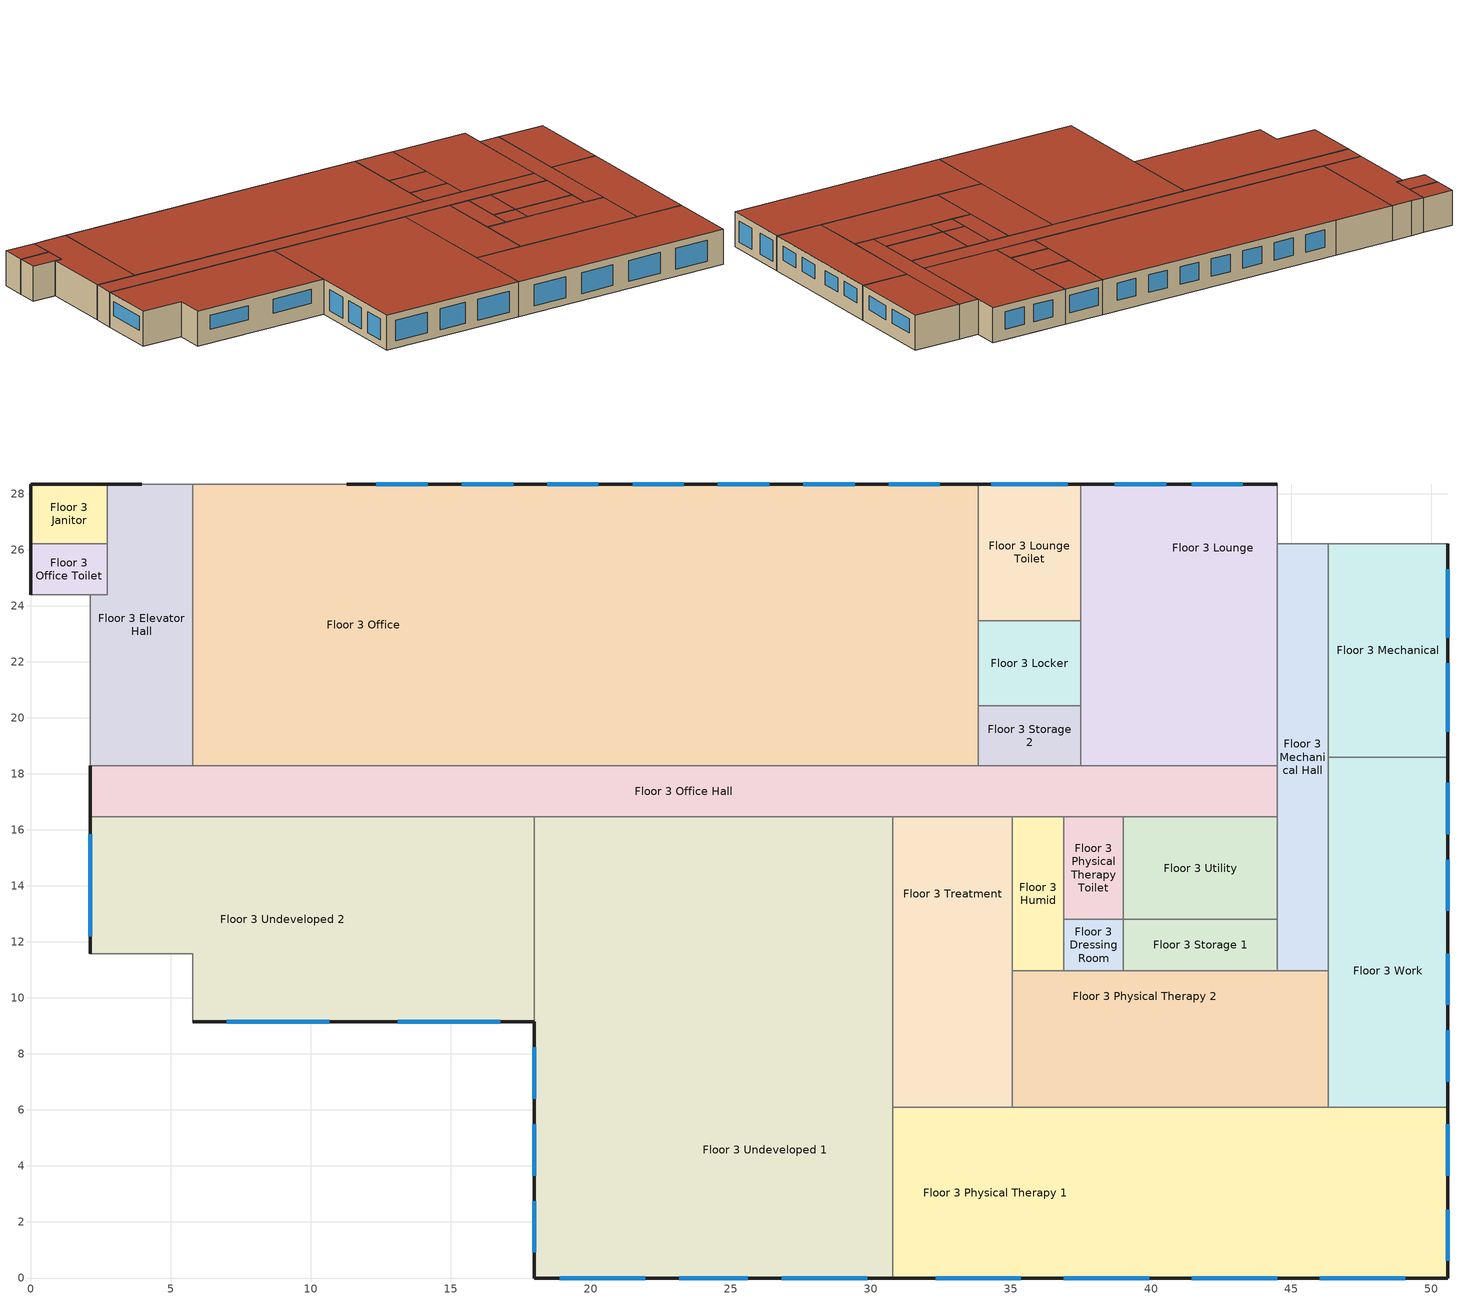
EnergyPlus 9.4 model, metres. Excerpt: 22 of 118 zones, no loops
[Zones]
Floor 3 Janitor
 floor to Floor 2 Janitor (int_slab_floor): 2.74,28.35 2.74,26.21 0,26.21 0,28.35 z6.1
 wall outside (nonres_ext_wall): 2.74,28.35 0,28.35 0,26.21 z6.1:9.14
 wall to Floor 3 Office Toilet (int_wall): 0,26.21 2.74,26.21 z6.1:9.14
 wall to Floor 3 Elevator Hall (int_wall): 2.74,26.21 2.74,28.35 z6.1:9.14
 roof outside (nonres_roof): 2.74,26.21 2.74,28.35 0,28.35 0,26.21 z9.14
Floor 3 Mechanical
 floor to Floor 2 Exam 5 (int_slab_floor): 50.6,26.21 50.6,18.59 46.33,18.59 46.33,26.21 z6.1
 wall outside (nonres_ext_wall): 50.6,18.59 50.6,26.21 z6.1:9.14
 wall to Floor 3 Work (int_wall): 46.33,18.59 50.6,18.59 z6.1:9.14
 wall to NE Stair (int_wall): 50.6,26.21 46.33,26.21 z6.1:9.14
 wall to Floor 3 Mechanical Hall (int_wall): 46.33,26.21 46.33,18.59 z6.1:9.14
 window (Window_U_0.40_SHGC_0.38): 50.6,19.51 50.6,21.95 / 50.6,22.86 50.6,25.3 z7.32:8.53
 roof outside (nonres_roof): 50.6,18.59 50.6,26.21 46.33,26.21 46.33,18.59 z9.14
Floor 3 Undeveloped 2
 floor to Floor 2 Reception Hall (int_slab_floor): 15.85,9.14 15.85,10.97 17.98,10.97 17.98,9.14 z6.1
 floor to Floor 2 Reception (int_slab_floor): 2.13,16.46 15.85,16.46 15.85,9.14 5.79,9.14 5.79,11.58 2.13,11.58 z6.1
 floor to Floor 2 Reception Toilet (int_slab_floor): 17.98,16.46 17.98,10.97 15.85,10.97 15.85,16.46 z6.1
 wall outside (nonres_ext_wall): 5.79,9.14 17.98,9.14 / 2.13,16.46 2.13,11.58 z6.1:9.14
 wall to Floor 3 Undeveloped 1 (int_wall): 17.98,9.14 17.98,16.46 z6.1:9.14
 wall to Floor 3 Office Hall (int_wall): 17.98,16.46 2.13,16.46 z6.1:9.14
 wall to SW Stair (int_wall): 2.13,11.58 5.79,11.58 5.79,9.14 z6.1:9.14
 window (Window_U_0.40_SHGC_0.38): 2.13,15.85 2.13,12.19 / 7.01,9.14 10.67,9.14 / 13.11,9.14 16.76,9.14 z7.32:8.53
 roof outside (nonres_roof): 2.13,16.46 2.13,11.58 5.79,11.58 5.79,9.14 17.98,9.14 17.98,16.46 z9.14
Floor 3 Physical Therapy 2
 floor to Floor 2 Dictation (int_slab_floor): 39.93,6.1 39.93,9.14 42.06,9.14 42.06,6.1 z6.1
 floor to Floor 2 Exam 3 (int_slab_floor): 35.05,6.1 35.05,9.14 38.1,9.14 38.1,6.1 z6.1
 floor to Floor 2 Reception Hall (int_slab_floor): 44.5,10.97 44.5,9.14 35.05,9.14 35.05,10.97 z6.1
 floor to Floor 2 Lounge (int_slab_floor): 42.06,6.1 42.06,9.14 44.5,9.14 44.5,6.1 z6.1
 floor to Floor 2 Exam Hall 3 (int_slab_floor): 38.1,6.1 38.1,9.14 39.93,9.14 39.93,6.1 z6.1
 floor to Floor 2 Office Hall (int_slab_floor): 44.5,6.1 44.5,10.97 46.33,10.97 46.33,6.1 z6.1
 wall to Floor 3 Mechanical Hall (int_wall): 46.33,10.97 44.5,10.97 z6.1:9.14
 wall to Floor 3 Work (int_wall): 46.33,6.1 46.33,10.97 z6.1:9.14
 wall to Floor 3 Treatment (int_wall): 35.05,10.97 35.05,6.1 z6.1:9.14
 wall to Floor 3 Humid (int_wall): 36.88,10.97 35.05,10.97 z6.1:9.14
 wall to Floor 3 Physical Therapy 1 (int_wall): 35.05,6.1 46.33,6.1 z6.1:9.14
 wall to Floor 3 Storage 1 (int_wall): 44.5,10.97 39.01,10.97 z6.1:9.14
 wall to Floor 3 Dressing Room (int_wall): 39.01,10.97 36.88,10.97 z6.1:9.14
 roof outside (nonres_roof): 35.05,6.1 46.33,6.1 46.33,10.97 35.05,10.97 z9.14
Floor 3 Storage 2
 floor to Floor 2 Exam 7 (int_slab_floor): 33.83,18.29 33.83,20.42 37.49,20.42 37.49,18.29 z6.1
 wall to Floor 3 Locker (int_wall): 37.49,20.42 33.83,20.42 z6.1:9.14
 wall to Floor 3 Lounge (int_wall): 37.49,18.29 37.49,20.42 z6.1:9.14
 wall to Floor 3 Office Hall (int_wall): 33.83,18.29 37.49,18.29 z6.1:9.14
 wall to Floor 3 Office (int_wall): 33.83,20.42 33.83,18.29 z6.1:9.14
 roof outside (nonres_roof): 33.83,20.42 33.83,18.29 37.49,18.29 37.49,20.42 z9.14
Floor 3 Treatment
 floor to Floor 2 Exam 3 (int_slab_floor): 30.78,6.1 30.78,9.14 35.05,9.14 35.05,6.1 z6.1
 floor to Floor 2 X-Ray (int_slab_floor): 35.05,16.46 35.05,10.97 30.78,10.97 30.78,16.46 z6.1
 floor to Floor 2 Reception Hall (int_slab_floor): 30.78,10.97 35.05,10.97 35.05,9.14 30.78,9.14 z6.1
 wall to Floor 3 Undeveloped 1 (int_wall): 30.78,16.46 30.78,6.1 z6.1:9.14
 wall to Floor 3 Physical Therapy 1 (int_wall): 30.78,6.1 35.05,6.1 z6.1:9.14
 wall to Floor 3 Office Hall (int_wall): 35.05,16.46 30.78,16.46 z6.1:9.14
 wall to Floor 3 Humid (int_wall): 35.05,10.97 35.05,16.46 z6.1:9.14
 roof outside (nonres_roof): 30.78,6.1 35.05,6.1 35.05,16.46 30.78,16.46 z9.14
Floor 3 Utility
 floor to Floor 2 Scheduling 1 (int_slab_floor): 44.5,16.46 44.5,12.8 39.01,12.8 39.01,16.46 z6.1
 wall to Floor 3 Physical Therapy Toilet (int_wall): 39.01,16.46 39.01,12.8 z6.1:9.14
 wall to Floor 3 Office Hall (int_wall): 44.5,16.46 39.01,16.46 z6.1:9.14
 wall to Floor 3 Storage 1 (int_wall): 39.01,12.8 44.5,12.8 z6.1:9.14
 wall to Floor 3 Mechanical Hall (int_wall): 44.5,12.8 44.5,16.46 z6.1:9.14
 roof outside (nonres_roof): 44.5,12.8 44.5,16.46 39.01,16.46 39.01,12.8 z9.14
Floor 3 Mechanical Hall
 floor to Floor 2 Office Hall (int_slab_floor): 46.33,10.97 44.5,10.97 44.5,26.21 46.33,26.21 z6.1
 wall to Floor 3 Office Hall (int_wall): 44.5,18.29 44.5,16.46 z6.1:9.14
 wall to Floor 3 Storage 1 (int_wall): 44.5,12.8 44.5,10.97 z6.1:9.14
 wall to Floor 3 Lounge (int_wall): 44.5,26.21 44.5,18.29 z6.1:9.14
 wall to Floor 3 Work (int_wall): 46.33,10.97 46.33,18.59 z6.1:9.14
 wall to NE Stair (int_wall): 46.33,26.21 44.5,26.21 z6.1:9.14
 roof outside (nonres_roof): 46.33,10.97 46.33,26.21 44.5,26.21 44.5,10.97 z9.14
Floor 3 Office Hall
 floor to Floor 2 Work Hall (int_slab_floor): 2.13,18.29 44.5,18.29 44.5,16.46 2.13,16.46 z6.1
 wall outside (nonres_ext_wall): 2.13,18.29 2.13,16.46 z6.1:9.14
 wall to Floor 3 Elevator Hall (int_wall): 5.79,18.29 2.13,18.29 z6.1:9.14
 wall to Floor 3 Undeveloped 1 (int_wall): 17.98,16.46 30.78,16.46 z6.1:9.14
 wall to Floor 3 Physical Therapy Toilet (int_wall): 36.88,16.46 39.01,16.46 z6.1:9.14
 wall to Floor 3 Lounge (int_wall): 44.5,18.29 37.49,18.29 z6.1:9.14
 wall to Floor 3 Office (int_wall): 33.83,18.29 5.79,18.29 z6.1:9.14
 wall to Floor 3 Humid (int_wall): 35.05,16.46 36.88,16.46 z6.1:9.14
 roof outside (nonres_roof): 44.5,18.29 2.13,18.29 2.13,16.46 44.5,16.46 z9.14
Floor 3 Lounge
 floor to Floor 2 Nurse Station 1 (int_slab_floor): 39.93,18.29 39.93,21.34 44.5,21.34 44.5,18.29 z6.1
 floor to Floor 2 Exam Hall 4 (int_slab_floor): 39.93,18.29 38.1,18.29 38.1,28.35 39.93,28.35 z6.1
 floor to Floor 2 Exam 7 (int_slab_floor): 38.1,18.29 37.49,18.29 37.49,28.35 38.1,28.35 z6.1
 floor to Floor 2 Storage 2 (int_slab_floor): 44.5,23.77 44.5,21.34 39.93,21.34 39.93,23.77 z6.1
 floor to Floor 2 Exam 6 (int_slab_floor): 44.5,23.77 39.93,23.77 39.93,28.35 44.5,28.35 z6.1
 wall outside (nonres_ext_wall): 44.5,28.35 37.49,28.35 z6.1:9.14
 wall to Floor 3 Lounge Toilet (int_wall): 37.49,28.35 37.49,23.47 z6.1:9.14
 wall to Floor 3 Locker (int_wall): 37.49,23.47 37.49,20.42 z6.1:9.14
 wall to NE Stair (int_wall): 44.5,26.21 44.5,28.35 z6.1:9.14
 window (Window_U_0.40_SHGC_0.38): 43.28,28.35 41.45,28.35 / 40.54,28.35 38.71,28.35 z7.01:8.53
 roof outside (nonres_roof): 44.5,28.35 37.49,28.35 37.49,18.29 44.5,18.29 z9.14
Floor 3 Physical Therapy 1
 floor to Floor 2 Exam Hall 3 (int_slab_floor): 39.93,0 38.1,0 38.1,6.1 39.93,6.1 z6.1
 floor to Floor 2 Exam 3 (int_slab_floor): 30.78,6.1 38.1,6.1 38.1,0 30.78,0 z6.1
 floor to Floor 2 Office (int_slab_floor): 50.6,3.66 46.33,3.66 46.33,6.1 50.6,6.1 z6.1
 floor to Floor 2 Office Hall (int_slab_floor): 46.33,3.66 44.5,3.66 44.5,6.1 46.33,6.1 z6.1
 floor to Floor 2 Storage 1 (int_slab_floor): 42.06,3.66 39.93,3.66 39.93,6.1 42.06,6.1 z6.1
 floor to Floor 2 Conference Toilet (int_slab_floor): 44.5,3.66 42.06,3.66 42.06,6.1 44.5,6.1 z6.1
 floor to Floor 2 Conference (int_slab_floor): 50.6,0 42.06,0 42.06,3.66 50.6,3.66 z6.1
 floor to Floor 2 Exam 4 (int_slab_floor): 42.06,0 39.93,0 39.93,3.66 42.06,3.66 z6.1
 wall outside (nonres_ext_wall): 30.78,0 50.6,0 50.6,6.1 z6.1:9.14
 wall to Floor 3 Undeveloped 1 (int_wall): 30.78,6.1 30.78,0 z6.1:9.14
 wall to Floor 3 Work (int_wall): 50.6,6.1 46.33,6.1 z6.1:9.14
 window (Window_U_0.40_SHGC_0.38): 36.88,0 39.93,0 / 32.31,0 35.36,0 / 50.6,0.61 50.6,2.44 / 46.02,0 49.07,0 / 41.45,0 44.5,0 / 50.6,3.66 50.6,5.49 z6.71:8.53
 roof outside (nonres_roof): 30.78,6.1 30.78,0 50.6,0 50.6,6.1 z9.14
Floor 3 Work
 floor to Floor 2 Office (int_slab_floor): 46.33,6.1 46.33,15.85 50.6,15.85 50.6,6.1 z6.1
 floor to Floor 2 Utility (int_slab_floor): 50.6,18.59 50.6,15.85 46.33,15.85 46.33,18.59 z6.1
 wall outside (nonres_ext_wall): 50.6,6.1 50.6,18.59 z6.1:9.14
 window (Window_U_0.40_SHGC_0.38): 50.6,15.85 50.6,17.68 / 50.6,13.11 50.6,14.94 / 50.6,9.75 50.6,11.58 / 50.6,7.01 50.6,8.84 z7.32:8.53
 roof outside (nonres_roof): 46.33,6.1 50.6,6.1 50.6,18.59 46.33,18.59 z9.14
Floor 3 Undeveloped 1
 floor to Floor 2 Scheduling 2 (int_slab_floor): 17.98,16.46 23.77,16.46 23.77,10.97 17.98,10.97 z6.1
 floor to Floor 2 Exam 2 (int_slab_floor): 23.47,0 23.47,9.14 28.96,9.14 28.96,0 z6.1
 floor to Floor 2 Reception Hall (int_slab_floor): 30.78,10.97 30.78,9.14 17.98,9.14 17.98,10.97 z6.1
 floor to Floor 2 Exam Hall 2 (int_slab_floor): 28.96,0 28.96,9.14 30.78,9.14 30.78,0 z6.1
 floor to Floor 2 Exam Hall 1 (int_slab_floor): 21.64,0 21.64,9.14 23.47,9.14 23.47,0 z6.1
 floor to Floor 2 X-Ray (int_slab_floor): 30.78,10.97 23.77,10.97 23.77,16.46 30.78,16.46 z6.1
 floor to Floor 2 Exam 1 (int_slab_floor): 17.98,0 17.98,9.14 21.64,9.14 21.64,0 z6.1
 wall outside (nonres_ext_wall): 17.98,9.14 17.98,0 30.78,0 z6.1:9.14
 window (Window_U_0.40_SHGC_0.38): 17.98,5.49 17.98,3.66 / 23.16,0 25.6,0 / 18.9,0 21.95,0 / 17.98,8.23 17.98,6.4 / 26.82,0 29.87,0 / 17.98,2.74 17.98,0.91 z6.71:8.53
 roof outside (nonres_roof): 30.78,0 30.78,16.46 17.98,16.46 17.98,0 z9.14
Floor 3 Office
 floor to Floor 2 Exam 8 (int_slab_floor): 28.96,28.35 28.96,23.77 23.47,23.77 23.47,28.35 z6.1
 floor to Floor 2 Storage 3 (int_slab_floor): 28.96,23.77 28.96,21.34 23.47,21.34 23.47,23.77 z6.1
 floor to Floor 2 Work (int_slab_floor): 17.98,28.35 17.98,18.29 5.79,18.29 5.79,28.35 z6.1
 floor to Floor 2 Exam Hall 5 (int_slab_floor): 30.78,18.29 28.96,18.29 28.96,28.35 30.78,28.35 z6.1
 floor to Floor 2 Exam 7 (int_slab_floor): 33.83,18.29 30.78,18.29 30.78,28.35 33.83,28.35 z6.1
 floor to Floor 2 Exam 9 (int_slab_floor): 21.64,18.29 17.98,18.29 17.98,28.35 21.64,28.35 z6.1
 floor to Floor 2 Nurse Station 2 (int_slab_floor): 28.96,18.29 23.47,18.29 23.47,21.34 28.96,21.34 z6.1
 floor to Floor 2 Exam Hall 6 (int_slab_floor): 23.47,28.35 23.47,18.29 21.64,18.29 21.64,28.35 z6.1
 wall outside (nonres_ext_wall): 33.83,28.35 11.28,28.35 z6.1:9.14
 wall to NW Stair (int_wall): 11.28,28.35 5.79,28.35 z6.1:9.14
 wall to Floor 3 Locker (int_wall): 33.83,20.42 33.83,23.47 z6.1:9.14
 wall to Floor 3 Elevator Hall (int_wall): 5.79,28.35 5.79,18.29 z6.1:9.14
 wall to Floor 3 Lounge Toilet (int_wall): 33.83,23.47 33.83,28.35 z6.1:9.14
 window (Window_U_0.40_SHGC_0.38): 26.37,28.35 24.54,28.35 / 17.22,28.35 15.39,28.35 / 14.17,28.35 12.34,28.35 / 29.41,28.35 27.58,28.35 / 32.46,28.35 30.63,28.35 / 20.27,28.35 18.44,28.35 / 23.32,28.35 21.49,28.35 z7.01:8.53
 roof outside (nonres_roof): 5.79,28.35 5.79,18.29 33.83,18.29 33.83,28.35 z9.14
Floor 3 Elevator Hall
 floor to Floor 2 Work (int_slab_floor): 2.74,28.35 5.79,28.35 5.79,18.29 2.13,18.29 2.13,24.38 2.74,24.38 z6.1
 wall outside (nonres_ext_wall): 3.96,28.35 2.74,28.35 z6.1:9.14
 wall to NW Stair (int_wall): 5.79,28.35 3.96,28.35 z6.1:9.14
 wall to Floor 3 Office Toilet (int_wall): 2.74,26.21 2.74,24.38 2.13,24.38 z6.1:9.14
 wall to NW Elevator (int_wall): 2.13,24.38 2.13,18.29 z6.1:9.14
 roof outside (nonres_roof): 2.74,28.35 2.74,24.38 2.13,24.38 2.13,18.29 5.79,18.29 5.79,28.35 z9.14
Floor 3 Lounge Toilet
 floor to Floor 2 Exam 7 (int_slab_floor): 37.49,28.35 37.49,23.47 33.83,23.47 33.83,28.35 z6.1
 wall outside (nonres_ext_wall): 37.49,28.35 33.83,28.35 z6.1:9.14
 wall to Floor 3 Locker (int_wall): 33.83,23.47 37.49,23.47 z6.1:9.14
 window (Window_U_0.40_SHGC_0.38): 37.03,28.35 34.29,28.35 z7.01:8.53
 roof outside (nonres_roof): 37.49,23.47 37.49,28.35 33.83,28.35 33.83,23.47 z9.14
Floor 3 Storage 1
 floor to Floor 2 Scheduling 1 (int_slab_floor): 39.01,10.97 39.01,12.8 44.5,12.8 44.5,10.97 z6.1
 wall to Floor 3 Dressing Room (int_wall): 39.01,12.8 39.01,10.97 z6.1:9.14
 roof outside (nonres_roof): 39.01,12.8 39.01,10.97 44.5,10.97 44.5,12.8 z9.14
Floor 3 Dressing Room
 floor to Floor 2 X-Ray (int_slab_floor): 36.88,12.8 39.01,12.8 39.01,10.97 36.88,10.97 z6.1
 wall to Floor 3 Physical Therapy Toilet (int_wall): 39.01,12.8 36.88,12.8 z6.1:9.14
 wall to Floor 3 Humid (int_wall): 36.88,12.8 36.88,10.97 z6.1:9.14
 roof outside (nonres_roof): 39.01,12.8 36.88,12.8 36.88,10.97 39.01,10.97 z9.14
Floor 3 Physical Therapy Toilet
 floor to Floor 2 X-Ray (int_slab_floor): 39.01,12.8 36.88,12.8 36.88,16.46 39.01,16.46 z6.1
 wall to Floor 3 Humid (int_wall): 36.88,16.46 36.88,12.8 z6.1:9.14
 roof outside (nonres_roof): 36.88,12.8 39.01,12.8 39.01,16.46 36.88,16.46 z9.14
Floor 3 Office Toilet
 floor to Floor 2 Work Toilet (int_slab_floor): 0,26.21 2.74,26.21 2.74,24.38 0,24.38 z6.1
 wall outside (nonres_ext_wall): 0,26.21 0,24.38 z6.1:9.14
 wall to NW Elevator (int_wall): 0,24.38 2.13,24.38 z6.1:9.14
 roof outside (nonres_roof): 2.74,26.21 0,26.21 0,24.38 2.74,24.38 z9.14
Floor 3 Humid
 floor to Floor 2 X-Ray (int_slab_floor): 35.05,16.46 36.88,16.46 36.88,10.97 35.05,10.97 z6.1
 roof outside (nonres_roof): 36.88,16.46 35.05,16.46 35.05,10.97 36.88,10.97 z9.14
Floor 3 Locker
 floor to Floor 2 Exam 7 (int_slab_floor): 37.49,23.47 37.49,20.42 33.83,20.42 33.83,23.47 z6.1
 roof outside (nonres_roof): 37.49,20.42 37.49,23.47 33.83,23.47 33.83,20.42 z9.14
[Building]
OutPatient HealthCare: Loads convergence tolerance value=0.04; Maximum number of warmup days=25; Minimum number of warmup days=6; North axis=0; Solar distribution=FullInteriorAndExterior; Temperature convergence tolerance value=0.2; Terrain=City
[Site:GroundTemperature:BuildingSurface]
20.37, 20.33, 20.37, 20.39, 20.49, 21.49, 21.73, 21.79, 21.81, 20.84, 20.59, 20.45
[Site:Location]
Denver-Aurora-Buckley.AFB_CO_USA WMO=724695: Elevation=1726; Latitude=39.72; Longitude=-104.75; Time zone=-7
[Site:WaterMainsTemperature]
Annual average outdoor air temperature=9.95; Calculation method=Correlation; Maximum difference in monthly average outdoor air temperatures=23.7
[SizingPeriod:DesignDay] Barometric pressure=82237; Day of month=21; Daylight saving time indicator=No; Dry bulb temperature range modifier type=DefaultMultipliers; Humidity condition type=WetBulb; Rain indicator=No; Snow indicator=No
Name | Ashrae clear sky optical depth for beam irradiance taub | Ashrae clear sky optical depth for diffuse irradiance taud | Daily dry bulb temperature range | Day type | Maximum dry bulb temperature | Month | Solar model indicator | Wetbulb or dewpoint at maximum dry bulb | Wind direction | Wind speed | Sky clearness
Denver-Aurora-Buckley.AFB_CO_USA Ann Clg .4% Condns DB=>MWB | 0.423 | 2.02 | 14.8 | SummerDesignDay | 33.9 | 7 | ASHRAETau | 15 | 30 | 3.6
Denver-Aurora-Buckley.AFB_CO_USA Ann Htg 99.6% Condns DB |  |  | 0 | WinterDesignDay | -17.9 | 12 | ASHRAEClearSky | -17.9 | 180 | 2.5 | 0
[Construction]
InteriorFurnishings: Std Wood 6inch
Window_U_0.40_SHGC_0.38: Glass_8652_LayerAvg, Gap_1_W_0_0127, Glass_102_LayerAvg
int_slab_floor: 100mm Normalweight concrete floor, CP02 CARPET PAD
int_wall: G01 13mm gypsum board, G01 13mm gypsum board
nonres_ext_wall: F07 25mm stucco, G01 16mm gypsum board, Nonres_Exterior_Wall_Insulation, G01 16mm gypsum board
nonres_roof: F13 Built-up roofing, Nonres_Roof_Insulation, F08 Metal surface
[Material]
Name | Conductivity | Density | Roughness | Specific heat | Thickness | Solar absorptance | Thermal absorptance | Visible absorptance
100mm Normalweight concrete floor | 2.31 | 2322 | MediumRough | 832 | 0.1016
F07 25mm stucco | 0.72 | 1856 | Smooth | 840 | 0.0254 | 0.7 | 0.9 | 0.7
F08 Metal surface | 45.28 | 7824 | Smooth | 500 | 0.0008
F13 Built-up roofing | 0.16 | 1120 | Rough | 1460 | 0.0095 | 0.7 | 0.9
G01 13mm gypsum board | 0.16 | 800 | Smooth | 1090 | 0.0127 | 0.7 | 0.9 | 0.5
G01 16mm gypsum board | 0.16 | 800 | MediumSmooth | 1090 | 0.0159
Std Wood 6inch | 0.12 | 540 | MediumSmooth | 1210 | 0.15 | 0.7 | 0.9 | 0.7
[Material:NoMass] Solar absorptance=0.7; Thermal absorptance=0.9
Name | Roughness | Thermal resistance | Visible absorptance
CP02 CARPET PAD | VeryRough | 0.21648 | 0.8
Nonres_Exterior_Wall_Insulation | MediumSmooth | 2.81828 | 0.7
Nonres_Roof_Insulation | MediumSmooth | 5.30668 | 0.7
[WindowMaterial:Gas]
Gap_1_W_0_0127: Gas type=Air; Thickness=0.0127
[WindowMaterial:Glazing] Front side infrared hemispherical emissivity=0.84; Infrared transmittance at normal incidence=0; Optical data type=SpectralAverage
Name | Back side infrared hemispherical emissivity | Back side solar reflectance at normal incidence | Back side visible reflectance at normal incidence | Conductivity | Front side solar reflectance at normal incidence | Front side visible reflectance at normal incidence | Solar transmittance at normal incidence | Thickness | Visible transmittance at normal incidence
Glass_102_LayerAvg | 0.84 | 0.0748545 | 0.082564 | 1 | 0.0747638 | 0.082563 | 0.833848 | 0.003048 | 0.89926
Glass_8652_LayerAvg | 0.39 | 0.462105 | 0.306829 | 0.962 | 0.298987 | 0.209449 | 0.343691 | 0.003059 | 0.487937
[Daylighting:Controls] Daylighting method=SplitFlux; Glare calculation azimuth angle of view direction clockwise from zone y axis=0; Lighting control type=Continuous; Maximum allowable discomfort glare index=22; Minimum input power fraction for continuous or continuousoff dimming control=0.3; Minimum light output fraction for continuous or continuousoff dimming control=0.2; Number of stepped control steps=1; Probability lighting will be reset when needed in manual stepped control=1
Name | Zone | Daylighting reference point name 1 | Fraction of zone controlled by reference point 1 | Illuminance setpoint at reference point 1 | Daylighting reference point name 2 | Fraction of zone controlled by reference point 2 | Illuminance setpoint at reference point 2 | Glare calculation daylighting reference point
Floor 3 Lounge_DaylCtrl | Floor 3 Lounge | Floor 3 Lounge_DaylRefPt1 | 0.24 | 300 | Floor 3 Lounge_DaylRefPt2 | 0.24 | 300 | Floor 3 Lounge_DaylRefPt1
Floor 3 Office_DaylCtrl | Floor 3 Office | Floor 3 Office_DaylRefPt1 | 0.19 | 375 | Floor 3 Office_DaylRefPt2 | 0.19 | 375 | Floor 3 Office_DaylRefPt1
[ElectricEquipment] Design level calculation method=EquipmentLevel; End use subcategory=General; Fraction latent=0; Fraction lost=0; Fraction radiant=0.5; Schedule=BLDG_EQUIP_SCH
Name | Zone or zonelist | Design level
Floor 3 Dressing Room_PlugMisc_Equip | Floor 3 Dressing Room | 46.1988
Floor 3 Elevator Hall_PlugMisc_Equip | Floor 3 Elevator Hall | 148.1525
Floor 3 Humid_PlugMisc_Equip | Floor 3 Humid | 118.797
Floor 3 Janitor_PlugMisc_Equip | Floor 3 Janitor | 6.3211
Floor 3 Locker_PlugMisc_Equip | Floor 3 Locker | 359.9807
Floor 3 Lounge Toilet_PlugMisc_Equip | Floor 3 Lounge Toilet | 76.8791
Floor 3 Lounge_PlugMisc_Equip | Floor 3 Lounge | 2276.88
Floor 3 Mechanical Hall_PlugMisc_Equip | Floor 3 Mechanical Hall | 120.1236
Floor 3 Mechanical_PlugMisc_Equip | Floor 3 Mechanical | 1750.01
Floor 3 Office Hall_PlugMisc_Equip | Floor 3 Office Hall | 333.9437
Floor 3 Office Toilet_PlugMisc_Equip | Floor 3 Office Toilet | 21.6223
Floor 3 Office_PlugMisc_Equip | Floor 3 Office | 3339.515
Floor 3 Physical Therapy 1_PlugMisc_Equip | Floor 3 Physical Therapy 1 | 1950.5
Floor 3 Physical Therapy 2_PlugMisc_Equip | Floor 3 Physical Therapy 2 | 888.2274
Floor 3 Physical Therapy Toilet_PlugMisc_Equip | Floor 3 Physical Therapy Toilet | 33.6346
Floor 3 Storage 1_PlugMisc_Equip | Floor 3 Storage 1 | 10.8362
Floor 3 Storage 2_PlugMisc_Equip | Floor 3 Storage 2 | 8.4282
Floor 3 Treatment_PlugMisc_Equip | Floor 3 Treatment | 523.5867
Floor 3 Undeveloped 1_PlugMisc_Equip | Floor 3 Undeveloped 1 | 2494.74
Floor 3 Undeveloped 2_PlugMisc_Equip | Floor 3 Undeveloped 2 | 1267.17
Floor 3 Utility_PlugMisc_Equip | Floor 3 Utility | 21.6724
Floor 3 Work_PlugMisc_Equip | Floor 3 Work | 631.3839
[Exterior:Lights] Control option=AstronomicalClock; End use subcategory=General
Name | Design level | Schedule
Exterior_Lights_a | 173.8 | Exterior_lighting_schedule_a
Exterior_Lights_b | 1402 | Exterior_lighting_schedule_b_2016
Exterior_Lights_c | 4148.2 | Exterior_lighting_schedule_c_2016
[InternalMass] Construction=InteriorFurnishings
Name | Zone or zonelist | Surface area
Floor 3 Dressing Room_InternalMass_1 | Floor 3 Dressing Room | 7.8039
Floor 3 Elevator Hall_InternalMass_1 | Floor 3 Elevator Hall | 68.7482
Floor 3 Humid_InternalMass_1 | Floor 3 Humid | 20.0671
Floor 3 Janitor_InternalMass_1 | Floor 3 Janitor | 11.7058
Floor 3 Locker_InternalMass_1 | Floor 3 Locker | 22.2967
Floor 3 Lounge Toilet_InternalMass_1 | Floor 3 Lounge Toilet | 35.6748
Floor 3 Lounge_InternalMass_1 | Floor 3 Lounge | 141.0268
Floor 3 Mechanical Hall_InternalMass_1 | Floor 3 Mechanical Hall | 55.7418
Floor 3 Mechanical_InternalMass_1 | Floor 3 Mechanical | 65.0321
Floor 3 Office Hall_InternalMass_1 | Floor 3 Office Hall | 154.9623
Floor 3 Office Toilet_InternalMass_1 | Floor 3 Office Toilet | 10.0335
Floor 3 Office_InternalMass_1 | Floor 3 Office | 564.1073
Floor 3 Physical Therapy 1_InternalMass_1 | Floor 3 Physical Therapy 1 | 241.5479
Floor 3 Physical Therapy 2_InternalMass_1 | Floor 3 Physical Therapy 2 | 109.9972
Floor 3 Physical Therapy Toilet_InternalMass_1 | Floor 3 Physical Therapy Toilet | 15.6077
Floor 3 Storage 1_InternalMass_1 | Floor 3 Storage 1 | 20.0671
Floor 3 Storage 2_InternalMass_1 | Floor 3 Storage 2 | 15.6077
Floor 3 Treatment_InternalMass_1 | Floor 3 Treatment | 88.4437
Floor 3 Undeveloped 1_InternalMass_1 | Floor 3 Undeveloped 1 | 421.4082
Floor 3 Undeveloped 2_InternalMass_1 | Floor 3 Undeveloped 2 | 214.0486
Floor 3 Utility_InternalMass_1 | Floor 3 Utility | 40.1341
Floor 3 Work_InternalMass_1 | Floor 3 Work | 106.6527
[Lights] Design level calculation method=Watts/Area; End use subcategory=General; Fraction radiant=0.7; Fraction replaceable=1; Fraction visible=0.2; Return air fraction=0; Return air fraction calculated from plenum temperature=No
Name | Zone or zonelist | Schedule | Watts per zone floor area
Floor 3 Dressing Room_Lights | Floor 3 Dressing Room | BLDG_LIGHT_OFFICE_SCH | 10.0104
Floor 3 Elevator Hall_Lights | Floor 3 Elevator Hall | BLDG_LIGHT_CORRIDOR_SCH | 8.52502
Floor 3 Humid_Lights | Floor 3 Humid | BLDG_LIGHT_OFFICE_SCH | 10.0104
Floor 3 Janitor_Lights | Floor 3 Janitor | BLDG_LIGHT_STORAGE_SCH | 4.9514
Floor 3 Locker_Lights | Floor 3 Locker | BLDG_LIGHT_LOCKER_SCH | 8.39585
Floor 3 Lounge Toilet_Lights | Floor 3 Lounge Toilet | BLDG_LIGHT_TOILET_SCH | 10.5486
Floor 3 Lounge_Lights | Floor 3 Lounge | BLDG_LIGHT_LOUNGE_SCH | 8.39585
Floor 3 Mechanical Hall_Lights | Floor 3 Mechanical Hall | BLDG_LIGHT_CORRIDOR_SCH | 8.52502
Floor 3 Mechanical_Lights | Floor 3 Mechanical | BLDG_LIGHT_SCH | 18.0834
Floor 3 Office Hall_Lights | Floor 3 Office Hall | BLDG_LIGHT_CORRIDOR_SCH | 8.52502
Floor 3 Office Toilet_Lights | Floor 3 Office Toilet | BLDG_LIGHT_TOILET_SCH | 10.5486
Floor 3 Office_Lights | Floor 3 Office | BLDG_LIGHT_OFFICE_SCH | 10.0104
Floor 3 Physical Therapy 1_Lights | Floor 3 Physical Therapy 1 | BLDG_LIGHT_EXAM_SCH | 9.04168
Floor 3 Physical Therapy 2_Lights | Floor 3 Physical Therapy 2 | BLDG_LIGHT_EXAM_SCH | 9.04168
Floor 3 Physical Therapy Toilet_Lights | Floor 3 Physical Therapy Toilet | BLDG_LIGHT_TOILET_SCH | 10.5486
Floor 3 Storage 1_Lights | Floor 3 Storage 1 | BLDG_LIGHT_STORAGE_SCH | 4.9514
Floor 3 Storage 2_Lights | Floor 3 Storage 2 | BLDG_LIGHT_STORAGE_SCH | 4.9514
Floor 3 Treatment_Lights | Floor 3 Treatment | BLDG_LIGHT_SCH | 18.0834
Floor 3 Undeveloped 1_Lights | Floor 3 Undeveloped 1 | BLDG_LIGHT_STORAGE_SCH | 4.9514
Floor 3 Undeveloped 2_Lights | Floor 3 Undeveloped 2 | BLDG_LIGHT_STORAGE_SCH | 4.9514
Floor 3 Utility_Lights | Floor 3 Utility | BLDG_LIGHT_STORAGE_SCH | 4.9514
Floor 3 Work_Lights | Floor 3 Work | BLDG_LIGHT_OFFICE_SCH | 10.0104
[People] Activity level schedule=ACTIVITY_SCH; Air velocity schedule=AIR_VELO_SCH; Clothing insulation calculation method=ClothingInsulationSchedule; Clothing insulation schedule=CLOTHING_SCH; Enable ashrae 55 comfort warnings=No; Fraction radiant=0.3; Mean radiant temperature calculation type=ZoneAveraged; Number of people calculation method=People/Area; Number of people schedule=BLDG_OCC_SCH; Sensible heat fraction=Autocalculate; Thermal comfort model 1 type=Fanger; Work efficiency schedule=WORK_EFF_SCH
Name | Zone or zonelist | People per zone floor area
Floor 3 Dressing Room People | Floor 3 Dressing Room | 0.0538248
Floor 3 Humid People | Floor 3 Humid | 0.0538248
Floor 3 Locker People | Floor 3 Locker | 0.161474
Floor 3 Lounge People | Floor 3 Lounge | 0.161474
Floor 3 Office People | Floor 3 Office | 0.0538248
Floor 3 Physical Therapy 1 People | Floor 3 Physical Therapy 1 | 0.215299
Floor 3 Physical Therapy 2 People | Floor 3 Physical Therapy 2 | 0.215299
Floor 3 Treatment People | Floor 3 Treatment | 0.215299
Floor 3 Work People | Floor 3 Work | 0.0538248
[Zone] Ceiling height=-9999; Floor area=Autocalculate; Multiplier=1; Part of total floor area=Yes; Type=1
Name | Volume
Floor 3 Dressing Room | 11.8931
Floor 3 Elevator Hall | 104.7723
Floor 3 Humid; Floor 3 Storage 1 | 30.5822
Floor 3 Janitor | 17.8396
Floor 3 Locker | 33.9802
Floor 3 Lounge | 214.9249
Floor 3 Lounge Toilet | 54.3683
Floor 3 Mechanical | 99.109
Floor 3 Mechanical Hall | 84.9505
Floor 3 Office | 859.6995
Floor 3 Office Hall | 236.1625
Floor 3 Office Toilet | 15.2911
Floor 3 Physical Therapy 1 | 368.119
Floor 3 Physical Therapy 2 | 167.6357
Floor 3 Physical Therapy Toilet; Floor 3 Storage 2 | 23.7862
Floor 3 Treatment | 134.7882
Floor 3 Undeveloped 1 | 642.2261
Floor 3 Undeveloped 2 | 326.2101
Floor 3 Utility | 61.1644
Floor 3 Work | 162.5387
[ZoneInfiltration:DesignFlowRate] Constant term coefficient=0; Schedule=INFIL_SCH; Temperature term coefficient=0; Velocity squared term coefficient=0; Velocity term coefficient=0.224
Name | Zone or zonelist | Design flow rate calculation method | Flow per exterior surface area
Floor 3 Dressing Room_Infiltration | Floor 3 Dressing Room | Flow/ExteriorArea | 0.00056896
Floor 3 Elevator Hall_Infiltration | Floor 3 Elevator Hall | Flow/ExteriorWallArea | 5.6896e-06
Floor 3 Humid_Infiltration | Floor 3 Humid | Flow/ExteriorArea | 0.00056896
Floor 3 Janitor_Infiltration | Floor 3 Janitor | Flow/ExteriorWallArea | 0.000108614
Floor 3 Locker_Infiltration | Floor 3 Locker | Flow/ExteriorArea | 0.00056896
Floor 3 Lounge Toilet_Infiltration | Floor 3 Lounge Toilet | Flow/ExteriorWallArea | 3.12359e-05
Floor 3 Lounge_Infiltration | Floor 3 Lounge | Flow/ExteriorWallArea | 1.55895e-05
Floor 3 Mechanical Hall_Infiltration | Floor 3 Mechanical Hall | Flow/ExteriorArea | 0.00056896
Floor 3 Mechanical_Infiltration | Floor 3 Mechanical | Flow/ExteriorWallArea | 3.53893e-05
Floor 3 Office Hall_Infiltration | Floor 3 Office Hall | Flow/ExteriorWallArea | 3.75514e-06
Floor 3 Office Toilet_Infiltration | Floor 3 Office Toilet | Flow/ExteriorWallArea | 5.31978e-05
Floor 3 Office_Infiltration | Floor 3 Office | Flow/ExteriorWallArea | 1.2574e-05
Floor 3 Physical Therapy 1_Infiltration | Floor 3 Physical Therapy 1 | Flow/ExteriorWallArea | 3.26014e-05
Floor 3 Physical Therapy 2_Infiltration | Floor 3 Physical Therapy 2 | Flow/ExteriorArea | 0.00056896
Floor 3 Physical Therapy Toilet_Infiltration | Floor 3 Physical Therapy Toilet | Flow/ExteriorArea | 0.00056896
Floor 3 Storage 1_Infiltration | Floor 3 Storage 1 | Flow/ExteriorArea | 0.00056896
Floor 3 Storage 2_Infiltration | Floor 3 Storage 2 | Flow/ExteriorArea | 0.00056896
Floor 3 Treatment_Infiltration | Floor 3 Treatment | Flow/ExteriorArea | 0.00056896
Floor 3 Undeveloped 1_Infiltration | Floor 3 Undeveloped 1 | Flow/ExteriorWallArea | 1.62723e-05
Floor 3 Undeveloped 2_Infiltration | Floor 3 Undeveloped 2 | Flow/ExteriorWallArea | 2.45791e-05
Floor 3 Utility_Infiltration | Floor 3 Utility | Flow/ExteriorArea | 0.00056896
Floor 3 Work_Infiltration | Floor 3 Work | Flow/ExteriorWallArea | 3.53893e-05
[Schedule:Compact]
ACTIVITY_SCH: Through: 12/31, For: AllDays, Until: 24:00, 120
AIR_VELO_SCH: Through: 12/31, For: AllDays, Until: 24:00, 0.2
BLDG_EQUIP_SCH: Through: 12/31, For: Weekdays, Until: 04:00, 0.297138, Until: 06:00, 0.49523, Until: 18:00, 0.990461, Until: 20:00, 0.49523, Until: 24:00, 0.297138, For: SummerDesignDay, Until: 04:00, 0.3, Until: 06:00, 0.5, Until: 18:00, 1, Until: 20:00, 0.5, Until: 24:00, 0.3, For: WinterDesignDay, Until: 07:00, 0.3, Until: 09:00, 0.5, Until: 15:00, 0.8, Until: 20:00, 0.5, Until: 24:00, 0.3, For: Saturday, Until: 07:00, 0.297138, Until: 09:00, 0.49523, Until: 15:00, 0.792368, Until: 20:00, 0.49523, Until: 24:00, 0.297138, For: Sunday Holidays AllOtherDays, Until: 08:00, 0.297138, Until: 17:00, 0.49523, Until: 24:00, 0.297138
BLDG_LIGHT_CORRIDOR_SCH: Through: 12/31, For: Weekdays, Until: 4:00, 0.09519, Until: 6:00, 0.28557, Until: 7:00, 0.57114, Until: 18:00, 0.85671, Until: 20:00, 0.57114, Until: 22:00, 0.28557, Until: 24:00, 0.09519, For: SummerDesignDay, Until: 4:00, 0.1, Until: 6:00, 0.3, Until: 7:00, 0.6, Until: 18:00, 0.9, Until: 20:00, 0.6, Until: 22:00, 0.3, Until: 24:00, 0.1, For: WinterDesignDay, Until: 7:00, 0.1, Until: 9:00, 0.3, Until: 15:00, 0.4, Until: 20:00, 0.3, Until: 24:00, 0.1, For: Saturday, Until: 7:00, 0.09519, Until: 9:00, 0.28557, Until: 15:00, 0.38076, Until: 20:00, 0.28557, Until: 24:00, 0.09519, For: Sunday Holidays AllOtherDays, Until: 8:00, 0.047595, Until: 17:00, 0.09519, Until: 24:00, 0.047595
BLDG_LIGHT_EXAM_SCH: Through: 12/31, For: Weekdays, Until: 4:00, 0.078, Until: 6:00, 0.234, Until: 7:00, 0.468, Until: 18:00, 0.702, Until: 20:00, 0.468, Until: 22:00, 0.234, Until: 24:00, 0.078, For: SummerDesignDay, Until: 4:00, 0.1, Until: 6:00, 0.3, Until: 7:00, 0.6, Until: 18:00, 0.9, Until: 20:00, 0.6, Until: 22:00, 0.3, Until: 24:00, 0.1, For: WinterDesignDay, Until: 7:00, 0.1, Until: 9:00, 0.3, Until: 15:00, 0.4, Until: 20:00, 0.3, Until: 24:00, 0.1, For: Saturday, Until: 7:00, 0.078, Until: 9:00, 0.234, Until: 15:00, 0.312, Until: 20:00, 0.234, Until: 24:00, 0.078, For: Sunday Holidays AllOtherDays, Until: 8:00, 0.039, Until: 17:00, 0.078, Until: 24:00, 0.039
BLDG_LIGHT_LOCKER_SCH; BLDG_LIGHT_LOUNGE_SCH; BLDG_LIGHT_SCH: Through: 12/31, For: Weekdays, Until: 4:00, 0.1, Until: 6:00, 0.3, Until: 7:00, 0.6, Until: 18:00, 0.9, Until: 20:00, 0.6, Until: 22:00, 0.3, Until: 24:00, 0.1, For: SummerDesignDay, Until: 4:00, 0.1, Until: 6:00, 0.3, Until: 7:00, 0.6, Until: 18:00, 0.9, Until: 20:00, 0.6, Until: 22:00, 0.3, Until: 24:00, 0.1, For: WinterDesignDay, Until: 7:00, 0.1, Until: 9:00, 0.3, Until: 15:00, 0.4, Until: 20:00, 0.3, Until: 24:00, 0.1, For: Saturday, Until: 7:00, 0.1, Until: 9:00, 0.3, Until: 15:00, 0.4, Until: 20:00, 0.3, Until: 24:00, 0.1, For: Sunday Holidays AllOtherDays, Until: 8:00, 0.05, Until: 17:00, 0.1, Until: 24:00, 0.05
BLDG_LIGHT_OFFICE_SCH: Through: 12/31, For: Weekdays, Until: 4:00, 0.08591, Until: 6:00, 0.25773, Until: 7:00, 0.51546, Until: 18:00, 0.77319, Until: 20:00, 0.51546, Until: 22:00, 0.25773, Until: 24:00, 0.08591, For: SummerDesignDay, Until: 4:00, 0.1, Until: 6:00, 0.3, Until: 7:00, 0.6, Until: 18:00, 0.9, Until: 20:00, 0.6, Until: 22:00, 0.3, Until: 24:00, 0.1, For: WinterDesignDay, Until: 7:00, 0.1, Until: 9:00, 0.3, Until: 15:00, 0.4, Until: 20:00, 0.3, Until: 24:00, 0.1, For: Saturday, Until: 7:00, 0.08591, Until: 9:00, 0.25773, Until: 15:00, 0.34364, Until: 20:00, 0.25773, Until: 24:00, 0.08591, For: Sunday Holidays AllOtherDays, Until: 8:00, 0.05, Until: 17:00, 0.08591, Until: 24:00, 0.05
BLDG_LIGHT_STORAGE_SCH: Through: 12/31, For: Weekdays, Until: 4:00, 0.06713, Until: 6:00, 0.20139, Until: 7:00, 0.40278, Until: 18:00, 0.60417, Until: 20:00, 0.40278, Until: 22:00, 0.20139, Until: 24:00, 0.06713, For: SummerDesignDay, Until: 4:00, 0.1, Until: 6:00, 0.3, Until: 7:00, 0.6, Until: 18:00, 0.9, Until: 20:00, 0.6, Until: 22:00, 0.3, Until: 24:00, 0.1, For: WinterDesignDay, Until: 7:00, 0.1, Until: 9:00, 0.3, Until: 15:00, 0.4, Until: 20:00, 0.3, Until: 24:00, 0.1, For: Saturday, Until: 7:00, 0.06713, Until: 9:00, 0.20139, Until: 15:00, 0.26852, Until: 20:00, 0.20139, Until: 24:00, 0.06713, For: Sunday Holidays AllOtherDays, Until: 8:00, 0.033565, Until: 17:00, 0.06713, Until: 24:00, 0.033565
BLDG_LIGHT_TOILET_SCH: Through: 12/31, For: Weekdays, Until: 4:00, 0.066, Until: 6:00, 0.198, Until: 7:00, 0.396, Until: 18:00, 0.594, Until: 20:00, 0.396, Until: 22:00, 0.198, Until: 24:00, 0.066, For: SummerDesignDay, Until: 4:00, 0.1, Until: 6:00, 0.3, Until: 7:00, 0.6, Until: 18:00, 0.9, Until: 20:00, 0.6, Until: 22:00, 0.3, Until: 24:00, 0.1, For: WinterDesignDay, Until: 7:00, 0.1, Until: 9:00, 0.3, Until: 15:00, 0.4, Until: 20:00, 0.3, Until: 24:00, 0.1, For: Saturday, Until: 7:00, 0.066, Until: 9:00, 0.198, Until: 15:00, 0.264, Until: 20:00, 0.198, Until: 24:00, 0.066, For: Sunday Holidays AllOtherDays, Until: 8:00, 0.033, Until: 17:00, 0.066, Until: 24:00, 0.033
BLDG_OCC_SCH: Through: 12/31, For: Weekdays, Until: 04:00, 0.05, Until: 06:00, 0.2, Until: 07:00, 0.5, Until: 18:00, 0.9, Until: 20:00, 0.5, Until: 22:00, 0.2, Until: 24:00, 0.05, For: SummerDesignDay, Until: 04:00, 0.05, Until: 06:00, 0.2, Until: 07:00, 0.5, Until: 18:00, 0.9, Until: 20:00, 0.5, Until: 22:00, 0.2, Until: 24:00, 0.05, For: WinterDesignDay, Until: 07:00, 0.05, Until: 09:00, 0.2, Until: 15:00, 0.3, Until: 20:00, 0.2, Until: 24:00, 0.05, For: Saturday, Until: 07:00, 0.05, Until: 09:00, 0.2, Until: 15:00, 0.3, Until: 20:00, 0.2, Until: 24:00, 0.05, For: Sunday Holidays AllOtherDays, Until: 08:00, 0, Until: 17:00, 0.05, Until: 24:00, 0
CLOTHING_SCH: Through: 04/30, For: AllDays, Until: 24:00, 1, Through: 09/30, For: AllDays, Until: 24:00, 0.5, Through: 12/31, For: AllDays, Until: 24:00, 1
Exterior_lighting_schedule_a: Through:12/31, For:AllDays, Until: 06:00, 0, Until: 24:00, 1
Exterior_lighting_schedule_b_2016: Through:12/31, For:AllDays, Until: 06:00, 0.5, Until: 24:00, 1
Exterior_lighting_schedule_c_2016: Through:12/31, For:AllDays, Until: 06:00, 0.5, Until: 19:00, 1, Until: 24:00, 0.5
INFIL_SCH: Through: 12/31, For: Weekdays, Until: 24:00, 0.25, For: Saturday, Until: 24:00, 0.25, For: SummerDesignDay WinterDesignDay, Until: 24:00, 1, For: Sunday Holidays AllOtherDays, Until: 24:00, 0.25
WORK_EFF_SCH: Through: 12/31, For: AllDays, Until: 24:00, 0
